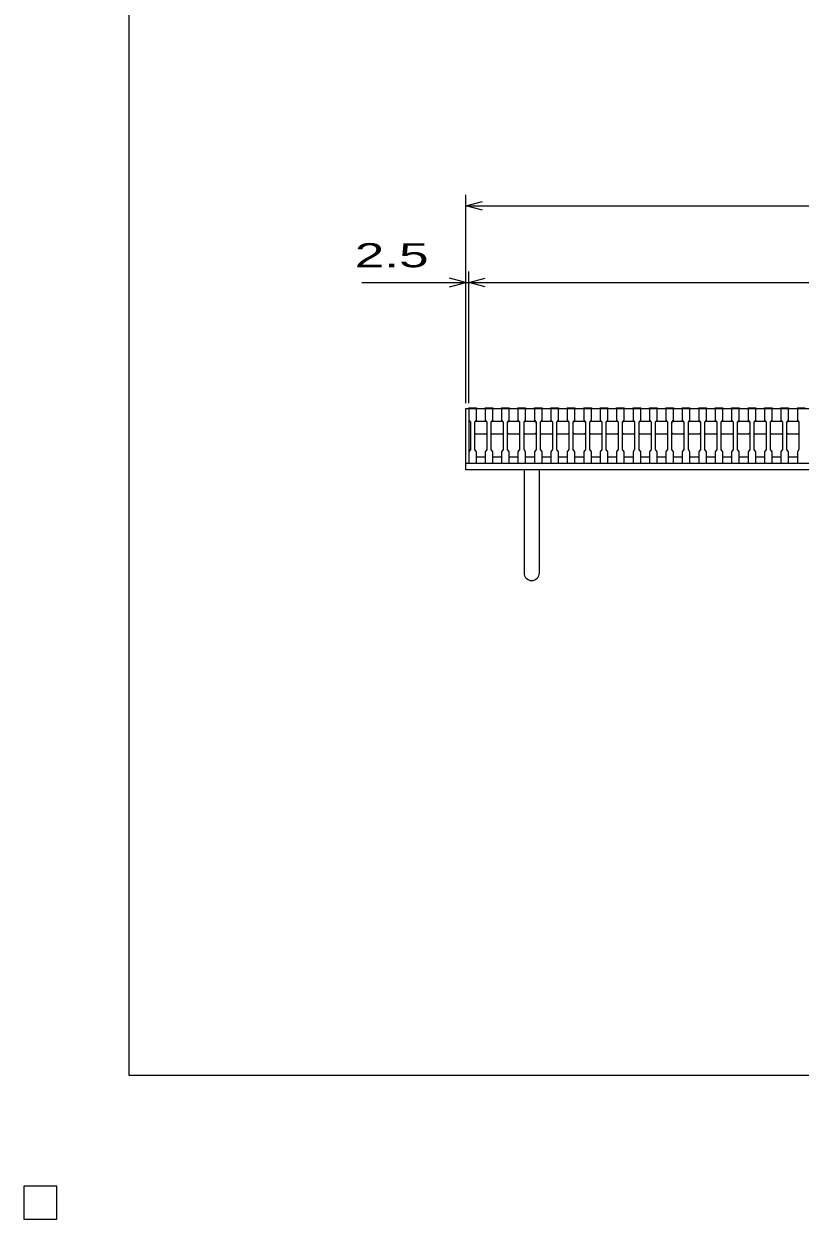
# Model space of a CAD drawing. Units: millimetres, scale not verified. Extents: x -1820 to 1736, y -1282 to 1048.
# Drawn here: x -1820 to -1112, y -1282 to -191 of the extents above; entities that cross this region are included whole.
import ezdxf
from ezdxf.enums import TextEntityAlignment as Align

# ---------------------------------------------------------------- set-up
doc = ezdxf.new("R2010")
doc.units = ezdxf.units.MM
doc.header["$LTSCALE"] = 10
for name, color, linetype, lineweight in [('0_2', 150, 'Continuous', 25), ('16', 3, 'Continuous', 25), ('19', 6, 'Continuous', 25), ('22', 4, 'Continuous', 25)]:
    doc.layers.add(name, color=color, linetype=linetype, lineweight=lineweight)
doc.styles.add('ベクトル', font='')
doc.styles.get('ベクトル').set_extended_font_data('ベクトル')

msp = doc.modelspace()

# ---------------------------------------------------------------- linework, layer by layer
at = {"layer": '0_2'}
for p, q in [((-1724, -1151.5), (-1724, 1048.5)), ((1736, -1151.5), (-1724, -1151.5))]:
    msp.add_line(p, q, dxfattribs=at)
at = {"layer": '16'}
for p, q in [((-1414, -542.5), (-1414, -541.8)), ((-1414, -541.8), (-1407, -541.8)), ((-1414, -542.5), (-1414, -553)), ((-1407, -542.5), (-1414, -542.5)), ((-1414, -542.5), (-1414, -586.5)), ((-1414, -542.5), (-419, -542.5)), ((-1407, -541.8), (-1407, -542.5)), ((-1407, -553), (-1407, -542.5)), ((-1399, -542.5), (-1399, -541.8)), ((-1399, -541.8), (-1392, -541.8)), ((-1399, -542.5), (-1399, -553)), ((-1392, -542.5), (-1399, -542.5)), ((-1392, -541.8), (-1392, -542.5)), ((-1392, -553), (-1392, -542.5)), ((-1384, -542.5), (-1384, -541.8)), ((-1384, -541.8), (-1377, -541.8)), ((-1384, -542.5), (-1384, -553)), ((-1377, -542.5), (-1384, -542.5)), ((-1377, -541.8), (-1377, -542.5)), ((-1377, -553), (-1377, -542.5)), ((-1369, -542.5), (-1369, -541.8)), ((-1369, -541.8), (-1362, -541.8)), ((-1369, -542.5), (-1369, -553)), ((-1362, -542.5), (-1369, -542.5)), ((-1362, -541.8), (-1362, -542.5)), ((-1362, -553), (-1362, -542.5)), ((-1354, -542.5), (-1354, -541.8)), ((-1354, -541.8), (-1347, -541.8)), ((-1354, -542.5), (-1354, -553)), ((-1347, -542.5), (-1354, -542.5)), ((-1347, -541.8), (-1347, -542.5)), ((-1347, -553), (-1347, -542.5)), ((-1339, -542.5), (-1339, -541.8)), ((-1339, -541.8), (-1332, -541.8)), ((-1339, -542.5), (-1339, -553)), ((-1332, -542.5), (-1339, -542.5)), ((-1332, -541.8), (-1332, -542.5)), ((-1332, -553), (-1332, -542.5)), ((-1324, -542.5), (-1324, -541.8)), ((-1324, -541.8), (-1317, -541.8)), ((-1324, -542.5), (-1324, -553)), ((-1317, -542.5), (-1324, -542.5)), ((-1317, -541.8), (-1317, -542.5)), ((-1317, -553), (-1317, -542.5)), ((-1309, -542.5), (-1309, -541.8)), ((-1309, -541.8), (-1302, -541.8)), ((-1309, -542.5), (-1309, -553)), ((-1302, -542.5), (-1309, -542.5)), ((-1302, -541.8), (-1302, -542.5)), ((-1302, -553), (-1302, -542.5)), ((-1294, -542.5), (-1294, -541.8)), ((-1294, -541.8), (-1287, -541.8)), ((-1294, -542.5), (-1294, -553)), ((-1287, -542.5), (-1294, -542.5)), ((-1287, -541.8), (-1287, -542.5)), ((-1287, -553), (-1287, -542.5)), ((-1279, -542.5), (-1279, -541.8)), ((-1279, -541.8), (-1272, -541.8)), ((-1279, -542.5), (-1279, -553)), ((-1272, -542.5), (-1279, -542.5)), ((-1272, -541.8), (-1272, -542.5)), ((-1272, -553), (-1272, -542.5)), ((-1264, -542.5), (-1264, -541.8)), ((-1264, -541.8), (-1257, -541.8)), ((-1264, -542.5), (-1264, -553)), ((-1257, -542.5), (-1264, -542.5)), ((-1257, -541.8), (-1257, -542.5)), ((-1257, -553), (-1257, -542.5)), ((-1249, -542.5), (-1249, -541.8)), ((-1249, -541.8), (-1242, -541.8)), ((-1249, -542.5), (-1249, -553)), ((-1242, -542.5), (-1249, -542.5)), ((-1242, -541.8), (-1242, -542.5)), ((-1242, -553), (-1242, -542.5)), ((-1234, -542.5), (-1234, -541.8)), ((-1234, -541.8), (-1227, -541.8)), ((-1234, -542.5), (-1234, -553)), ((-1227, -542.5), (-1234, -542.5)), ((-1227, -541.8), (-1227, -542.5)), ((-1227, -553), (-1227, -542.5)), ((-1219, -542.5), (-1219, -541.8)), ((-1219, -541.8), (-1212, -541.8)), ((-1219, -542.5), (-1219, -553)), ((-1212, -542.5), (-1219, -542.5)), ((-1212, -541.8), (-1212, -542.5)), ((-1212, -553), (-1212, -542.5)), ((-1204, -542.5), (-1204, -541.8)), ((-1204, -541.8), (-1197, -541.8)), ((-1204, -542.5), (-1204, -553)), ((-1197, -542.5), (-1204, -542.5)), ((-1197, -541.8), (-1197, -542.5)), ((-1197, -553), (-1197, -542.5)), ((-1189, -542.5), (-1189, -541.8)), ((-1189, -541.8), (-1182, -541.8)), ((-1189, -542.5), (-1189, -553)), ((-1182, -542.5), (-1189, -542.5)), ((-1182, -541.8), (-1182, -542.5)), ((-1182, -553), (-1182, -542.5)), ((-1174, -542.5), (-1174, -541.8)), ((-1174, -541.8), (-1167, -541.8)), ((-1174, -542.5), (-1174, -553)), ((-1167, -542.5), (-1174, -542.5)), ((-1167, -541.8), (-1167, -542.5)), ((-1167, -553), (-1167, -542.5)), ((-1159, -542.5), (-1159, -541.8)), ((-1159, -541.8), (-1152, -541.8)), ((-1159, -542.5), (-1159, -553)), ((-1152, -542.5), (-1159, -542.5)), ((-1152, -541.8), (-1152, -542.5)), ((-1152, -553), (-1152, -542.5)), ((-1144, -542.5), (-1144, -541.8)), ((-1144, -541.8), (-1137, -541.8)), ((-1144, -542.5), (-1144, -553)), ((-1137, -542.5), (-1144, -542.5)), ((-1137, -541.8), (-1137, -542.5)), ((-1137, -553), (-1137, -542.5)), ((-1129, -542.5), (-1129, -541.8)), ((-1129, -541.8), (-1122, -541.8)), ((-1129, -542.5), (-1129, -553)), ((-1122, -542.5), (-1129, -542.5)), ((-1122, -541.8), (-1122, -542.5)), ((-1122, -553), (-1122, -542.5)), ((-1114, -542.5), (-1114, -541.8)), ((-1114, -541.8), (-1107, -541.8)), ((-1114, -542.5), (-1114, -553)), ((-1107, -542.5), (-1114, -542.5)), ((-1414, -553), (-1412.5, -555)), ((-1412.5, -555), (-1412.5, -580)), ((-1408.5, -555), (-1407, -553)), ((-1408.5, -555), (-1407.5, -554)), ((-1408.5, -580), (-1408.5, -555)), ((-1407.5, -554), (-1398.5, -554)), ((-1399, -553), (-1397.5, -555)), ((-1398.5, -554), (-1397.5, -555)), ((-1397.5, -555), (-1397.5, -580)), ((-1393.5, -555), (-1392, -553)), ((-1393.5, -555), (-1392.5, -554)), ((-1393.5, -580), (-1393.5, -555)), ((-1392.5, -554), (-1383.5, -554)), ((-1384, -553), (-1382.5, -555)), ((-1383.5, -554), (-1382.5, -555)), ((-1382.5, -555), (-1382.5, -580)), ((-1378.5, -555), (-1377, -553)), ((-1378.5, -555), (-1377.5, -554)), ((-1378.5, -580), (-1378.5, -555)), ((-1377.5, -554), (-1368.5, -554)), ((-1369, -553), (-1367.5, -555)), ((-1368.5, -554), (-1367.5, -555)), ((-1367.5, -555), (-1367.5, -580)), ((-1363.5, -555), (-1362, -553)), ((-1363.5, -555), (-1362.5, -554)), ((-1363.5, -580), (-1363.5, -555)), ((-1362.5, -554), (-1353.5, -554)), ((-1354, -553), (-1352.5, -555)), ((-1353.5, -554), (-1352.5, -555)), ((-1352.5, -555), (-1352.5, -580)), ((-1348.5, -555), (-1347, -553)), ((-1348.5, -555), (-1347.5, -554)), ((-1348.5, -580), (-1348.5, -555)), ((-1347.5, -554), (-1338.5, -554)), ((-1339, -553), (-1337.5, -555)), ((-1338.5, -554), (-1337.5, -555)), ((-1337.5, -555), (-1337.5, -580)), ((-1333.5, -555), (-1332, -553)), ((-1333.5, -555), (-1332.5, -554)), ((-1333.5, -580), (-1333.5, -555)), ((-1332.5, -554), (-1323.5, -554)), ((-1324, -553), (-1322.5, -555)), ((-1323.5, -554), (-1322.5, -555)), ((-1322.5, -555), (-1322.5, -580)), ((-1318.5, -555), (-1317, -553)), ((-1318.5, -555), (-1317.5, -554)), ((-1318.5, -580), (-1318.5, -555)), ((-1317.5, -554), (-1308.5, -554)), ((-1309, -553), (-1307.5, -555)), ((-1308.5, -554), (-1307.5, -555)), ((-1307.5, -555), (-1307.5, -580)), ((-1303.5, -555), (-1302, -553)), ((-1303.5, -555), (-1302.5, -554)), ((-1303.5, -580), (-1303.5, -555)), ((-1302.5, -554), (-1293.5, -554)), ((-1294, -553), (-1292.5, -555)), ((-1293.5, -554), (-1292.5, -555)), ((-1292.5, -555), (-1292.5, -580)), ((-1288.5, -555), (-1287, -553)), ((-1288.5, -555), (-1287.5, -554)), ((-1288.5, -580), (-1288.5, -555)), ((-1287.5, -554), (-1278.5, -554)), ((-1279, -553), (-1277.5, -555)), ((-1278.5, -554), (-1277.5, -555)), ((-1277.5, -555), (-1277.5, -580)), ((-1273.5, -555), (-1272, -553)), ((-1273.5, -555), (-1272.5, -554)), ((-1273.5, -580), (-1273.5, -555)), ((-1272.5, -554), (-1263.5, -554)), ((-1264, -553), (-1262.5, -555)), ((-1263.5, -554), (-1262.5, -555)), ((-1262.5, -555), (-1262.5, -580)), ((-1258.5, -555), (-1257, -553)), ((-1258.5, -555), (-1257.5, -554)), ((-1258.5, -580), (-1258.5, -555)), ((-1257.5, -554), (-1248.5, -554)), ((-1249, -553), (-1247.5, -555)), ((-1248.5, -554), (-1247.5, -555)), ((-1247.5, -555), (-1247.5, -580)), ((-1243.5, -555), (-1242, -553)), ((-1243.5, -555), (-1242.5, -554)), ((-1243.5, -580), (-1243.5, -555)), ((-1242.5, -554), (-1233.5, -554)), ((-1234, -553), (-1232.5, -555)), ((-1233.5, -554), (-1232.5, -555)), ((-1232.5, -555), (-1232.5, -580)), ((-1228.5, -555), (-1227, -553)), ((-1228.5, -555), (-1227.5, -554)), ((-1228.5, -580), (-1228.5, -555)), ((-1227.5, -554), (-1218.5, -554)), ((-1219, -553), (-1217.5, -555)), ((-1218.5, -554), (-1217.5, -555)), ((-1217.5, -555), (-1217.5, -580)), ((-1213.5, -555), (-1212, -553)), ((-1213.5, -555), (-1212.5, -554)), ((-1213.5, -580), (-1213.5, -555)), ((-1212.5, -554), (-1203.5, -554)), ((-1204, -553), (-1202.5, -555)), ((-1203.5, -554), (-1202.5, -555)), ((-1202.5, -555), (-1202.5, -580)), ((-1198.5, -555), (-1197, -553)), ((-1198.5, -555), (-1197.5, -554)), ((-1198.5, -580), (-1198.5, -555)), ((-1197.5, -554), (-1188.5, -554)), ((-1189, -553), (-1187.5, -555)), ((-1188.5, -554), (-1187.5, -555)), ((-1187.5, -555), (-1187.5, -580)), ((-1183.5, -555), (-1182, -553)), ((-1183.5, -555), (-1182.5, -554)), ((-1183.5, -580), (-1183.5, -555)), ((-1182.5, -554), (-1173.5, -554)), ((-1174, -553), (-1172.5, -555)), ((-1173.5, -554), (-1172.5, -555)), ((-1172.5, -555), (-1172.5, -580)), ((-1168.5, -555), (-1167, -553)), ((-1168.5, -555), (-1167.5, -554)), ((-1168.5, -580), (-1168.5, -555)), ((-1167.5, -554), (-1158.5, -554)), ((-1159, -553), (-1157.5, -555)), ((-1158.5, -554), (-1157.5, -555)), ((-1157.5, -555), (-1157.5, -580)), ((-1153.5, -555), (-1152, -553)), ((-1153.5, -555), (-1152.5, -554)), ((-1153.5, -580), (-1153.5, -555)), ((-1152.5, -554), (-1143.5, -554)), ((-1144, -553), (-1142.5, -555)), ((-1143.5, -554), (-1142.5, -555)), ((-1142.5, -555), (-1142.5, -580)), ((-1138.5, -555), (-1137, -553)), ((-1138.5, -555), (-1137.5, -554)), ((-1138.5, -580), (-1138.5, -555)), ((-1137.5, -554), (-1128.5, -554)), ((-1129, -553), (-1127.5, -555)), ((-1128.5, -554), (-1127.5, -555)), ((-1127.5, -555), (-1127.5, -580)), ((-1123.5, -555), (-1122, -553)), ((-1123.5, -555), (-1122.5, -554)), ((-1123.5, -580), (-1123.5, -555)), ((-1122.5, -554), (-1113.5, -554)), ((-1114, -553), (-1112.5, -555)), ((-1113.5, -554), (-1112.5, -555)), ((-1112.5, -555), (-1112.5, -580)), ((-1407.5, -566), (-1408.5, -565)), ((-1398.5, -566), (-1407.5, -566)), ((-1397.5, -565), (-1398.5, -566)), ((-1392.5, -566), (-1393.5, -565)), ((-1383.5, -566), (-1392.5, -566)), ((-1382.5, -565), (-1383.5, -566)), ((-1377.5, -566), (-1378.5, -565)), ((-1368.5, -566), (-1377.5, -566)), ((-1367.5, -565), (-1368.5, -566)), ((-1362.5, -566), (-1363.5, -565)), ((-1353.5, -566), (-1362.5, -566)), ((-1352.5, -565), (-1353.5, -566)), ((-1347.5, -566), (-1348.5, -565)), ((-1338.5, -566), (-1347.5, -566)), ((-1337.5, -565), (-1338.5, -566)), ((-1332.5, -566), (-1333.5, -565)), ((-1323.5, -566), (-1332.5, -566)), ((-1322.5, -565), (-1323.5, -566)), ((-1317.5, -566), (-1318.5, -565)), ((-1308.5, -566), (-1317.5, -566)), ((-1307.5, -565), (-1308.5, -566)), ((-1302.5, -566), (-1303.5, -565)), ((-1293.5, -566), (-1302.5, -566)), ((-1292.5, -565), (-1293.5, -566)), ((-1287.5, -566), (-1288.5, -565)), ((-1278.5, -566), (-1287.5, -566)), ((-1277.5, -565), (-1278.5, -566)), ((-1272.5, -566), (-1273.5, -565)), ((-1263.5, -566), (-1272.5, -566)), ((-1262.5, -565), (-1263.5, -566)), ((-1257.5, -566), (-1258.5, -565)), ((-1248.5, -566), (-1257.5, -566)), ((-1247.5, -565), (-1248.5, -566)), ((-1242.5, -566), (-1243.5, -565)), ((-1233.5, -566), (-1242.5, -566)), ((-1232.5, -565), (-1233.5, -566)), ((-1227.5, -566), (-1228.5, -565)), ((-1218.5, -566), (-1227.5, -566)), ((-1217.5, -565), (-1218.5, -566)), ((-1212.5, -566), (-1213.5, -565)), ((-1203.5, -566), (-1212.5, -566)), ((-1202.5, -565), (-1203.5, -566)), ((-1197.5, -566), (-1198.5, -565)), ((-1188.5, -566), (-1197.5, -566)), ((-1187.5, -565), (-1188.5, -566)), ((-1182.5, -566), (-1183.5, -565)), ((-1173.5, -566), (-1182.5, -566)), ((-1172.5, -565), (-1173.5, -566)), ((-1167.5, -566), (-1168.5, -565)), ((-1158.5, -566), (-1167.5, -566)), ((-1157.5, -565), (-1158.5, -566)), ((-1152.5, -566), (-1153.5, -565)), ((-1143.5, -566), (-1152.5, -566)), ((-1142.5, -565), (-1143.5, -566)), ((-1137.5, -566), (-1138.5, -565)), ((-1128.5, -566), (-1137.5, -566)), ((-1127.5, -565), (-1128.5, -566)), ((-1122.5, -566), (-1123.5, -565)), ((-1113.5, -566), (-1122.5, -566)), ((-1112.5, -565), (-1113.5, -566)), ((-1412.5, -580), (-1414, -582)), ((-1414, -582), (-1414, -592.5)), ((-1407, -582), (-1408.5, -580)), ((-1407, -592.5), (-1407, -582)), ((-1407, -586.5), (-1399, -586.5)), ((-1397.5, -580), (-1399, -582)), ((-1399, -582), (-1399, -592.5)), ((-1392, -582), (-1393.5, -580)), ((-1392, -592.5), (-1392, -582)), ((-1392, -586.5), (-1384, -586.5)), ((-1382.5, -580), (-1384, -582)), ((-1384, -582), (-1384, -592.5)), ((-1377, -582), (-1378.5, -580)), ((-1377, -592.5), (-1377, -582)), ((-1377, -586.5), (-1369, -586.5)), ((-1367.5, -580), (-1369, -582)), ((-1369, -582), (-1369, -592.5)), ((-1362, -582), (-1363.5, -580)), ((-1362, -592.5), (-1362, -582)), ((-1362, -586.5), (-1354, -586.5)), ((-1352.5, -580), (-1354, -582)), ((-1354, -582), (-1354, -592.5)), ((-1347, -582), (-1348.5, -580)), ((-1347, -592.5), (-1347, -582)), ((-1347, -586.5), (-1339, -586.5)), ((-1337.5, -580), (-1339, -582)), ((-1339, -582), (-1339, -592.5)), ((-1332, -582), (-1333.5, -580)), ((-1332, -592.5), (-1332, -582)), ((-1332, -586.5), (-1324, -586.5)), ((-1322.5, -580), (-1324, -582)), ((-1324, -582), (-1324, -592.5)), ((-1317, -582), (-1318.5, -580)), ((-1317, -592.5), (-1317, -582)), ((-1317, -586.5), (-1309, -586.5)), ((-1307.5, -580), (-1309, -582)), ((-1309, -582), (-1309, -592.5)), ((-1302, -582), (-1303.5, -580)), ((-1302, -592.5), (-1302, -582)), ((-1302, -586.5), (-1294, -586.5)), ((-1292.5, -580), (-1294, -582)), ((-1294, -582), (-1294, -592.5)), ((-1287, -582), (-1288.5, -580)), ((-1287, -592.5), (-1287, -582)), ((-1287, -586.5), (-1279, -586.5)), ((-1277.5, -580), (-1279, -582)), ((-1279, -582), (-1279, -592.5)), ((-1272, -582), (-1273.5, -580)), ((-1272, -592.5), (-1272, -582)), ((-1272, -586.5), (-1264, -586.5)), ((-1262.5, -580), (-1264, -582)), ((-1264, -582), (-1264, -592.5)), ((-1257, -582), (-1258.5, -580)), ((-1257, -592.5), (-1257, -582)), ((-1257, -586.5), (-1249, -586.5)), ((-1247.5, -580), (-1249, -582)), ((-1249, -582), (-1249, -592.5)), ((-1242, -582), (-1243.5, -580)), ((-1242, -592.5), (-1242, -582)), ((-1242, -586.5), (-1234, -586.5)), ((-1232.5, -580), (-1234, -582)), ((-1234, -582), (-1234, -592.5)), ((-1227, -582), (-1228.5, -580)), ((-1227, -592.5), (-1227, -582)), ((-1227, -586.5), (-1219, -586.5)), ((-1217.5, -580), (-1219, -582)), ((-1219, -582), (-1219, -592.5)), ((-1212, -582), (-1213.5, -580)), ((-1212, -592.5), (-1212, -582)), ((-1212, -586.5), (-1204, -586.5)), ((-1202.5, -580), (-1204, -582)), ((-1204, -582), (-1204, -592.5)), ((-1197, -582), (-1198.5, -580)), ((-1197, -592.5), (-1197, -582)), ((-1197, -586.5), (-1189, -586.5)), ((-1187.5, -580), (-1189, -582)), ((-1189, -582), (-1189, -592.5)), ((-1182, -582), (-1183.5, -580)), ((-1182, -592.5), (-1182, -582)), ((-1182, -586.5), (-1174, -586.5)), ((-1172.5, -580), (-1174, -582)), ((-1174, -582), (-1174, -592.5)), ((-1167, -582), (-1168.5, -580)), ((-1167, -592.5), (-1167, -582)), ((-1167, -586.5), (-1159, -586.5)), ((-1157.5, -580), (-1159, -582)), ((-1159, -582), (-1159, -592.5)), ((-1152, -582), (-1153.5, -580)), ((-1152, -592.5), (-1152, -582)), ((-1152, -586.5), (-1144, -586.5)), ((-1142.5, -580), (-1144, -582)), ((-1144, -582), (-1144, -592.5)), ((-1137, -582), (-1138.5, -580)), ((-1137, -592.5), (-1137, -582)), ((-1137, -586.5), (-1129, -586.5)), ((-1127.5, -580), (-1129, -582)), ((-1129, -582), (-1129, -592.5)), ((-1122, -582), (-1123.5, -580)), ((-1122, -592.5), (-1122, -582)), ((-1122, -586.5), (-1114, -586.5)), ((-1112.5, -580), (-1114, -582)), ((-1114, -582), (-1114, -592.5)), ((-1414, -592.5), (-1407, -592.5)), ((-1399, -592.5), (-1392, -592.5)), ((-1384, -592.5), (-1377, -592.5)), ((-1369, -592.5), (-1362, -592.5)), ((-1354, -592.5), (-1347, -592.5)), ((-1339, -592.5), (-1332, -592.5)), ((-1324, -592.5), (-1317, -592.5)), ((-1309, -592.5), (-1302, -592.5)), ((-1294, -592.5), (-1287, -592.5)), ((-1279, -592.5), (-1272, -592.5)), ((-1264, -592.5), (-1257, -592.5)), ((-1249, -592.5), (-1242, -592.5)), ((-1234, -592.5), (-1227, -592.5)), ((-1219, -592.5), (-1212, -592.5)), ((-1204, -592.5), (-1197, -592.5)), ((-1189, -592.5), (-1182, -592.5)), ((-1174, -592.5), (-1167, -592.5)), ((-1159, -592.5), (-1152, -592.5)), ((-1144, -592.5), (-1137, -592.5)), ((-1129, -592.5), (-1122, -592.5)), ((-1114, -592.5), (-1107, -592.5)), ((-1790, -1252.5), (-1820, -1252.5)), ((-1820, -1252.5), (-1820, -1282.5)), ((-1790, -1252.5), (-1820, -1252.5)), ((-1820, -1252.5), (-1820, -1282.5)), ((-1790, -1252.5), (-1820, -1252.5)), ((-1820, -1252.5), (-1820, -1282.5)), ((-1790, -1252.5), (-1820, -1252.5)), ((-1820, -1252.5), (-1820, -1282.5)), ((-1790, -1252.5), (-1820, -1252.5)), ((-1820, -1252.5), (-1820, -1282.5)), ((-1790, -1282.5), (-1790, -1252.5)), ((-1790, -1282.5), (-1790, -1252.5)), ((-1790, -1282.5), (-1790, -1252.5)), ((-1790, -1282.5), (-1790, -1252.5)), ((-1790, -1282.5), (-1790, -1252.5)), ((-1820, -1282.5), (-1790, -1282.5)), ((-1820, -1282.5), (-1790, -1282.5)), ((-1820, -1282.5), (-1790, -1282.5)), ((-1820, -1282.5), (-1790, -1282.5)), ((-1820, -1282.5), (-1790, -1282.5))]:
    msp.add_line(p, q, dxfattribs=at)
at = {"layer": '19'}
for p, q in [((-1416.5, -592.5), (-1416.5, -542.5)), ((-1416.5, -542.5), (-1414, -542.5)), ((-1416.5, -592.5), (-416.5, -592.5)), ((-1416.5, -598.5), (-1416.5, -592.5)), ((-416.5, -598.5), (-1416.5, -598.5)), ((-1363.5, -598.5), (-1363.5, -692.5)), ((-1349.5, -692.5), (-1349.5, -598.5))]:
    msp.add_line(p, q, dxfattribs=at)
msp.add_arc((-1356.5, -692.5), 7, 180, 0, dxfattribs=at)
at = {"layer": '22'}
for p, q in [((-1416.5, -537.5), (-1416.5, -347.5)), ((-1416.5, -357.5), (-1401.5, -353.5)), ((-1401.5, -361.5), (-1416.5, -357.5)), ((-1416.5, -357.5), (-416.5, -357.5)), ((-1416.5, -427.5), (-1431.5, -423.5)), ((-1416.5, -537.5), (-1416.5, -417.5)), ((-1414, -537.5), (-1414, -417.5)), ((-1414, -427.5), (-1399, -423.5)), ((-1511.5, -427.5), (-1416.5, -427.5)), ((-1431.5, -431.5), (-1416.5, -427.5)), ((-1416.5, -427.5), (-1414, -427.5)), ((-1399, -431.5), (-1414, -427.5)), ((-1414, -427.5), (-419, -427.5))]:
    msp.add_line(p, q, dxfattribs=at)
at = {"layer": '22', "color": 2}
for p, q in [((-1790, -1252.5), (-1820, -1252.5)), ((-1820, -1252.5), (-1820, -1282.5)), ((-1790, -1252.5), (-1820, -1252.5)), ((-1820, -1252.5), (-1820, -1282.5)), ((-1790, -1252.5), (-1820, -1252.5)), ((-1820, -1252.5), (-1820, -1282.5)), ((-1790, -1282.5), (-1790, -1252.5)), ((-1790, -1282.5), (-1790, -1252.5)), ((-1790, -1282.5), (-1790, -1252.5)), ((-1820, -1282.5), (-1790, -1282.5)), ((-1820, -1282.5), (-1790, -1282.5)), ((-1820, -1282.5), (-1790, -1282.5))]:
    msp.add_line(p, q, dxfattribs=at)

# ---------------------------------------------------------------- texts
at = {"layer": '22', "color": 2, "style": 'ベクトル', "width": 1.65}
msp.add_text(' 2.5 ', height=21.99, dxfattribs=at).set_placement((-1531.5, -402.5), align=Align.MIDDLE_LEFT)

doc.saveas('drawing.dxf')
